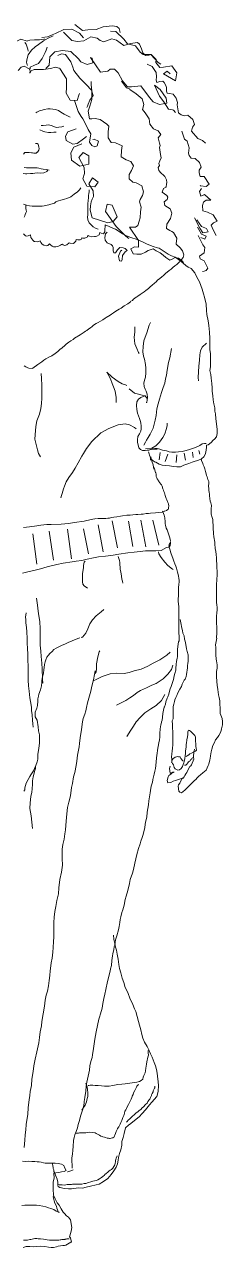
# Model space of a CAD drawing. Header units: centimetres. Extents: x 77721 to 213373, y -51694 to -17847.
# Drawn here: x 114836.6 to 114864.9, y -18648.9 to -18473.8 of the extents above; entities that cross this region are included whole.
import ezdxf

# ---------------------------------------------------------------- set-up
doc = ezdxf.new("R2010")
doc.units = ezdxf.units.CM
doc.header["$LTSCALE"] = 5
doc.header["$MEASUREMENT"] = 0
doc.layers.add('A-FURN', color=25, linetype='Continuous', lineweight=15, true_color=0xa46651)

# ---------------------------------------------------------------- blocks, each defined once
blk = doc.blocks.new('PEOPLE11')
at = {"linetype": 'Continuous'}
for points in [[(-0.03568, 1.00015), (-0.04184, 0.99535), (-0.04612, 0.99587), (-0.05301, 0.99608), (-0.05865, 0.99817), (-0.06617, 0.99901), (-0.06983, 0.99838), (-0.07171, 0.99692), (-0.07275, 0.99357)], [(-0.02638, 0.99378), (-0.03327, 0.98699), (-0.03787, 0.98616), (-0.04299, 0.98678), (-0.04863, 0.99002), (-0.05375, 0.98908), (-0.05625, 0.98699), (-0.05928, 0.98605), (-0.06576, 0.98856), (-0.06973, 0.98731), (-0.07558, 0.98292), (-0.08111, 0.9847), (-0.08675, 0.98553), (-0.08832, 0.98396), (-0.08999, 0.98031), (-0.09103, 0.97686), (-0.09323, 0.97488), (-0.09615, 0.97509), (-0.09782, 0.9755), (-0.1019, 0.97143), (-0.10169, 0.96903), (-0.10503, 0.96506), (-0.10806, 0.96537), (-0.11495, 0.96631), (-0.11903, 0.96057), (-0.11788, 0.9542), (-0.10806, 0.95994), (-0.11088, 0.96213), (-0.11359, 0.95994)], [(-0.06461, 0.99472), (-0.0692, 0.99441), (-0.07558, 0.98804), (-0.07871, 0.98438), (-0.08508, 0.98271), (-0.08884, 0.97749), (-0.09145, 0.97561), (-0.09772, 0.97561), (-0.10367, 0.96913), (-0.10576, 0.96767)], [(-0.00873, 0.9896), (-0.01332, 0.99002), (-0.01708, 0.99159), (-0.0198, 0.99284), (-0.02648, 0.99618), (-0.03306, 0.99629), (-0.03933, 0.99295), (-0.04267, 0.98929)], [(0.00308, 0.96663), (0.00339, 0.96725), (0.00391, 0.96945), (0.00339, 0.97227), (0.00255, 0.9754), (-0.00016, 0.97916), (-0.00319, 0.98188), (-0.00601, 0.98386), (-0.00998, 0.98678), (-0.01374, 0.98887), (-0.01781, 0.99086)], [(0.00099, 0.9636), (0.00078, 0.96537), (-0.00267, 0.96683), (-0.00591, 0.96819), (-0.00904, 0.97237), (-0.01144, 0.97728), (-0.01228, 0.97916), (-0.01311, 0.98156)], [(0.00308, 0.98689), (0.0013, 0.98731), (-0.00277, 0.98772), (-0.00685, 0.98752), (-0.01061, 0.98804), (-0.01092, 0.98846)], [(0.00527, 0.98543), (0.00422, 0.98417), (0.00287, 0.97989), (0.00266, 0.97843)], [(0.00328, 0.98647), (0.00851, 0.98814), (0.01227, 0.98637), (0.01624, 0.98052), (0.01749, 0.9801), (0.01822, 0.97644), (0.01958, 0.97456), (0.02303, 0.97174), (0.02773, 0.9707), (0.03305, 0.97122), (0.03671, 0.97185)], [(-0.01197, 0.96412), (-0.01468, 0.96683), (-0.0151, 0.97362), (-0.01917, 0.97791), (-0.02544, 0.97885), (-0.03244, 0.97801), (-0.0385, 0.97216), (-0.04058, 0.96955), (-0.0456, 0.96757), (-0.0504, 0.96882), (-0.04988, 0.97268), (-0.04852, 0.9731), (-0.05667, 0.9613), (-0.06252, 0.96193), (-0.0644, 0.9637), (-0.06795, 0.9636), (-0.07098, 0.96057), (-0.07463, 0.95409), (-0.0785, 0.94929), (-0.08184, 0.94918), (-0.08947, 0.94991), (-0.09646, 0.94041), (-0.09949, 0.93686), (-0.10482, 0.93466), (-0.11067, 0.93581), (-0.11015, 0.93989), (-0.10524, 0.94709), (-0.10075, 0.95044), (-0.10482, 0.94156), (-0.10837, 0.93696), (-0.11203, 0.9309), (-0.11547, 0.93049), (-0.11621, 0.93007), (-0.11777, 0.92829)], [(-0.02178, 0.97488), (-0.02481, 0.97624), (-0.02795, 0.9755), (-0.03223, 0.96965), (-0.0339, 0.96516), (-0.03484, 0.96245), (-0.03975, 0.95629), (-0.04497, 0.95117), (-0.04925, 0.94657), (-0.05061, 0.94218), (-0.04779, 0.93832), (-0.04654, 0.93508), (-0.04581, 0.93341), (-0.04539, 0.93237)], [(-0.09479, 0.96777), (-0.09887, 0.96589), (-0.10211, 0.96099), (-0.10221, 0.95743), (-0.1019, 0.95461), (-0.10263, 0.95273), (-0.10493, 0.95357), (-0.10743, 0.95378), (-0.10869, 0.95273), (-0.11025, 0.9497), (-0.11046, 0.94824), (-0.11046, 0.94574), (-0.11109, 0.94396), (-0.11286, 0.94365), (-0.116, 0.94333), (-0.11829, 0.93999), (-0.11934, 0.93634), (-0.11923, 0.93446), (-0.12028, 0.92788), (-0.12237, 0.92631), (-0.12498, 0.92558), (-0.12801, 0.9261), (-0.13187, 0.92255), (-0.13334, 0.91837), (-0.13177, 0.91618), (-0.13093, 0.91294), (-0.13605, 0.90709), (-0.13992, 0.90542), (-0.14242, 0.90322)], [(0.00621, 0.8533), (0.00391, 0.85257), (0.00151, 0.85204), (-0.00068, 0.85173), (-0.00361, 0.85163), (-0.00622, 0.85173), (-0.00789, 0.85173), (-0.00894, 0.85173), (-0.0105, 0.85184), (-0.01426, 0.85288), (-0.01593, 0.8533), (-0.01886, 0.85424), (-0.02011, 0.85518), (-0.0222, 0.85591), (-0.02419, 0.85643), (-0.02711, 0.85727), (-0.02909, 0.858), (-0.03233, 0.85936), (-0.03505, 0.86134), (-0.03766, 0.86343), (-0.03944, 0.865), (-0.04058, 0.86656)], [(-0.02335, 0.96422), (-0.02878, 0.95576), (-0.02889, 0.95221), (-0.02878, 0.94876), (-0.02847, 0.94406), (-0.03181, 0.93842), (-0.03756, 0.9379), (-0.03881, 0.9425), (-0.03933, 0.94365)], [(0.0107, 0.96255), (0.00819, 0.96527), (0.00579, 0.966), (0.00161, 0.96381), (0.00078, 0.96234), (0.00109, 0.96036), (0.0012, 0.96025), (0.00015, 0.96234), (-0.00246, 0.96349), (-0.00559, 0.96349), (-0.00998, 0.96349), (-0.01583, 0.96422), (-0.01969, 0.96527), (-0.02262, 0.96433), (-0.02314, 0.96433)], [(-0.12237, 0.80807), (-0.12268, 0.80797), (-0.12404, 0.80964), (-0.12467, 0.81183), (-0.12341, 0.81517), (-0.12164, 0.81768), (-0.11829, 0.8205), (-0.11829, 0.82081), (-0.11903, 0.82551), (-0.11621, 0.83011), (-0.11485, 0.83105), (-0.11318, 0.83168), (-0.11057, 0.83345), (-0.11067, 0.8369), (-0.1137, 0.8416), (-0.11495, 0.84588), (-0.11339, 0.84943), (-0.109, 0.85215), (-0.10869, 0.85528), (-0.11109, 0.85716), (-0.11161, 0.85894), (-0.11077, 0.8604), (-0.10701, 0.86301), (-0.10806, 0.86604), (-0.10983, 0.86719), (-0.11015, 0.8675), (-0.11046, 0.86959), (-0.11067, 0.87095), (-0.11046, 0.87314), (-0.109, 0.87586), (-0.10827, 0.87669), (-0.10587, 0.87878), (-0.10419, 0.88087), (-0.10378, 0.88338), (-0.10472, 0.88495), (-0.10419, 0.88651), (-0.10503, 0.88871), (-0.10607, 0.89111), (-0.10545, 0.89382), (-0.10472, 0.89957), (-0.10524, 0.90124), (-0.10461, 0.90302), (-0.10378, 0.9074), (-0.10587, 0.91012), (-0.10378, 0.91336), (-0.09991, 0.91492), (-0.09678, 0.91879), (-0.09626, 0.92317), (-0.09291, 0.92788), (-0.09082, 0.9308), (-0.09208, 0.93466), (-0.09062, 0.93947), (-0.0856, 0.94354), (-0.08059, 0.94699), (-0.08017, 0.94762), (-0.07787, 0.94835), (-0.07359, 0.95378)], [(-0.12456, 0.80452), (-0.12373, 0.8063), (-0.12038, 0.80912), (-0.11746, 0.80964), (-0.11516, 0.80828), (-0.11307, 0.80755), (-0.11004, 0.80974), (-0.10785, 0.81173), (-0.10524, 0.81361), (-0.1019, 0.81517), (-0.0997, 0.81674), (-0.09542, 0.81549), (-0.09333, 0.81402), (-0.08988, 0.81246), (-0.08623, 0.81235), (-0.0832, 0.81256), (-0.08132, 0.81674), (-0.08424, 0.81831), (-0.08759, 0.8182), (-0.08748, 0.82363), (-0.08017, 0.8346), (-0.08518, 0.8346), (-0.08717, 0.83575), (-0.08811, 0.83951), (-0.08894, 0.84202), (-0.08926, 0.84703), (-0.08968, 0.8509), (-0.08842, 0.85518), (-0.08884, 0.85716), (-0.09082, 0.8603), (-0.09156, 0.86343), (-0.09041, 0.86823), (-0.0856, 0.87064), (-0.08289, 0.87126), (-0.08007, 0.87408), (-0.08007, 0.87753), (-0.08174, 0.88077), (-0.08341, 0.88463), (-0.08122, 0.88808), (-0.07756, 0.88965), (-0.07349, 0.89205), (-0.0738, 0.89706), (-0.07432, 0.90093), (-0.06868, 0.90343), (-0.06523, 0.90375), (-0.06273, 0.90761), (-0.06273, 0.91242), (-0.06346, 0.91712), (-0.06168, 0.91879), (-0.05625, 0.92244), (-0.05218, 0.92328), (-0.04946, 0.92307), (-0.04758, 0.92317), (-0.04643, 0.92934), (-0.04779, 0.93341), (-0.04946, 0.93874), (-0.04957, 0.94229), (-0.04936, 0.94605), (-0.04884, 0.95075), (-0.04894, 0.95367)], [(-0.03536, 0.9379), (-0.03818, 0.92913), (-0.04079, 0.92505), (-0.04215, 0.92297), (-0.04414, 0.91952), (-0.04643, 0.9143), (-0.04863, 0.91075), (-0.04748, 0.90406), (-0.04946, 0.90114), (-0.05186, 0.90009), (-0.05395, 0.90103), (-0.05479, 0.90469), (-0.05134, 0.90636), (-0.0503, 0.90604)], [(-0.00371, 0.92788), (-0.00455, 0.92861), (-0.00664, 0.92944), (-0.00883, 0.93017), (-0.01061, 0.9308), (-0.01343, 0.93111), (-0.01531, 0.93111), (-0.01771, 0.93101), (-0.0199, 0.9308), (-0.02231, 0.92996), (-0.02419, 0.92861), (-0.02701, 0.92694), (-0.02909, 0.92579), (-0.03171, 0.92443)], [(-0.12289, 0.91304), (-0.12529, 0.90636), (-0.12738, 0.90479), (-0.12884, 0.89936), (-0.12832, 0.89508), (-0.12905, 0.89309), (-0.13062, 0.891), (-0.13386, 0.89069), (-0.13751, 0.88745), (-0.13877, 0.88359), (-0.1372, 0.88098), (-0.1371, 0.87889), (-0.13793, 0.87586), (-0.14117, 0.87586), (-0.14524, 0.86959), (-0.14284, 0.86761), (-0.13814, 0.86834), (-0.13793, 0.86855)], [(-0.03662, 0.91482), (-0.02983, 0.91252), (-0.02795, 0.90887), (-0.02847, 0.90531), (-0.034, 0.90228), (-0.03756, 0.90281), (-0.04257, 0.90657), (-0.04518, 0.90855)], [(-0.00821, 0.91753), (-0.00967, 0.91753), (-0.01217, 0.91785), (-0.01437, 0.91806), (-0.01719, 0.91733), (-0.02022, 0.91607), (-0.02251, 0.91618), (-0.02492, 0.91649), (-0.02648, 0.91701)], [(-0.00695, 0.91409), (-0.00935, 0.91283), (-0.01113, 0.91231), (-0.01395, 0.912), (-0.01593, 0.91189), (-0.01844, 0.9121), (-0.02043, 0.9121)], [(0.00631, 0.89424), (0.00537, 0.8955), (0.00412, 0.8956), (0.00297, 0.8956), (0.00182, 0.89539), (-0.00006, 0.89529), (-0.001, 0.89518), (-0.00204, 0.89508), (-0.00413, 0.89497), (-0.00486, 0.8957), (-0.00518, 0.89581), (-0.00612, 0.89738), (-0.00643, 0.89884), (-0.00632, 0.89999), (-0.0057, 0.90239), (-0.00486, 0.90291), (-0.00424, 0.90291), (-0.0034, 0.90281)], [(-0.04132, 0.90249), (-0.03484, 0.89988), (-0.03223, 0.89529), (-0.03286, 0.88923), (-0.03975, 0.88442), (-0.04706, 0.88599), (-0.04706, 0.89278), (-0.04236, 0.89539), (-0.03891, 0.89153), (-0.0432, 0.88317), (-0.0434, 0.87847), (-0.04205, 0.87408), (-0.04539, 0.86792), (-0.05186, 0.8675), (-0.05458, 0.87116), (-0.05009, 0.87481), (-0.04696, 0.87001), (-0.05051, 0.86427), (-0.05082, 0.85967), (-0.04978, 0.85737), (-0.04894, 0.85528), (-0.04831, 0.85204), (-0.04821, 0.84849), (-0.04988, 0.84202), (-0.06252, 0.83794), (-0.06701, 0.8392), (-0.07025, 0.84285), (-0.06617, 0.85257), (-0.0621, 0.8534), (-0.06064, 0.84724), (-0.06931, 0.83502), (-0.07735, 0.82719), (-0.07975, 0.8252)], [(-0.01458, 0.88098), (-0.01353, 0.88139), (-0.01238, 0.8816), (-0.00967, 0.88192), (-0.00821, 0.88213), (-0.00612, 0.88265), (-0.00476, 0.88286), (-0.00361, 0.88296), (-0.00173, 0.88307), (-0.00079, 0.88296), (0.00015, 0.88286), (0.0014, 0.88286), (0.00308, 0.88286), (0.00391, 0.88296), (0.00569, 0.88338)], [(0.00673, 0.87826), (0.00475, 0.87816), (0.00349, 0.87816), (0.00067, 0.87826), (-0.00131, 0.87847), (-0.00298, 0.87868), (-0.00538, 0.87878), (-0.00726, 0.87868), (-0.01029, 0.87899), (-0.0127, 0.87993), (-0.01353, 0.88139)], [(-0.13918, 0.86615), (-0.13741, 0.86353), (-0.13845, 0.85988), (-0.14138, 0.86113), (-0.1466, 0.85664), (-0.14284, 0.85654), (-0.14065, 0.85486), (-0.13992, 0.85215), (-0.14023, 0.84797), (-0.14389, 0.84672), (-0.14869, 0.84463), (-0.15182, 0.8393), (-0.1489, 0.83815), (-0.14702, 0.83606), (-0.14848, 0.83241), (-0.15109, 0.82781)], [(-0.04727, 0.86489), (-0.04727, 0.86353), (-0.04706, 0.86165), (-0.04685, 0.86061), (-0.04664, 0.85862), (-0.04643, 0.85601), (-0.04633, 0.85372), (-0.04612, 0.84943), (-0.04612, 0.84797), (-0.04612, 0.84442), (-0.04602, 0.84285), (-0.04622, 0.84045), (-0.04737, 0.83805), (-0.04863, 0.83669), (-0.05051, 0.83481), (-0.05239, 0.83356), (-0.05469, 0.83272)], [(0.00454, 0.85236), (0.00454, 0.85204), (0.00443, 0.85079), (0.00433, 0.84985), (0.00412, 0.84849), (0.00402, 0.84734), (0.00433, 0.8463), (0.00485, 0.84484), (0.00527, 0.84379), (0.0059, 0.84254)], [(-0.13532, 0.84056), (-0.13898, 0.83512), (-0.14315, 0.83345), (-0.14462, 0.83074), (-0.14002, 0.8298), (-0.13762, 0.83356), (-0.13334, 0.84212)], [(-0.10023, 0.63667), (-0.09949, 0.64022), (-0.09835, 0.64335), (-0.09761, 0.6467), (-0.09803, 0.64482), (-0.10064, 0.64262), (-0.10179, 0.64231), (-0.10451, 0.64085), (-0.10691, 0.63991), (-0.10973, 0.63959), (-0.11297, 0.63939), (-0.11631, 0.63897), (-0.11882, 0.63865), (-0.12185, 0.63865), (-0.12467, 0.63991), (-0.12874, 0.64137), (-0.13135, 0.64241), (-0.13386, 0.64325), (-0.13616, 0.64388), (-0.13898, 0.64523), (-0.14106, 0.6467), (-0.142, 0.64858), (-0.14253, 0.65067), (-0.14305, 0.65432), (-0.14305, 0.6562), (-0.14462, 0.65662), (-0.14681, 0.6586), (-0.14859, 0.66048), (-0.14973, 0.66111), (-0.15141, 0.6631), (-0.15193, 0.66592), (-0.15193, 0.66905), (-0.15141, 0.67375), (-0.15088, 0.67793), (-0.15036, 0.682), (-0.15005, 0.68419), (-0.14984, 0.6867), (-0.14921, 0.69015), (-0.14859, 0.69339), (-0.14817, 0.69673), (-0.14775, 0.70038), (-0.14775, 0.7032), (-0.14744, 0.70665), (-0.14691, 0.71114), (-0.1466, 0.71396), (-0.14597, 0.71741), (-0.14629, 0.72033), (-0.14639, 0.72326), (-0.1465, 0.72671), (-0.14639, 0.73088), (-0.14597, 0.73443), (-0.14577, 0.736), (-0.14587, 0.73966), (-0.14587, 0.74352), (-0.14556, 0.74854), (-0.14493, 0.75418), (-0.14441, 0.75804), (-0.14336, 0.76305), (-0.14315, 0.7664), (-0.14294, 0.77162), (-0.14138, 0.77736), (-0.14075, 0.77987), (-0.1395, 0.78373), (-0.13741, 0.78979), (-0.13532, 0.79355), (-0.13354, 0.79721), (-0.13072, 0.80066), (-0.12822, 0.80191), (-0.12613, 0.80306), (-0.12206, 0.80682), (-0.11756, 0.81006), (-0.11453, 0.8111), (-0.11182, 0.81246), (-0.10451, 0.81737), (-0.10305, 0.81747), (-0.0997, 0.81873), (-0.09479, 0.82061), (-0.09093, 0.82249), (-0.08644, 0.82447), (-0.08142, 0.82614), (-0.07787, 0.8275), (-0.07453, 0.82907), (-0.07296, 0.83021), (-0.07087, 0.83157), (-0.06889, 0.83272), (-0.06659, 0.83366), (-0.06356, 0.83512), (-0.06033, 0.83627), (-0.06033, 0.83471), (-0.06022, 0.83303), (-0.06012, 0.83063), (-0.05897, 0.82917), (-0.05698, 0.82959), (-0.05594, 0.83011), (-0.05583, 0.82896), (-0.05552, 0.82823), (-0.05343, 0.82719), (-0.0526, 0.82677), (-0.05155, 0.82677), (-0.04936, 0.82666), (-0.04748, 0.82719), (-0.04643, 0.82781), (-0.04602, 0.82677), (-0.0456, 0.82645), (-0.04372, 0.82562), (-0.04194, 0.82551), (-0.04142, 0.82572), (-0.041, 0.82468), (-0.04006, 0.82426), (-0.03797, 0.82426), (-0.03662, 0.82447), (-0.0363, 0.82311), (-0.03442, 0.82123), (-0.03171, 0.82144), (-0.03098, 0.82175), (-0.03087, 0.82155), (-0.02909, 0.82008), (-0.02826, 0.81987), (-0.02721, 0.81946), (-0.02596, 0.81998), (-0.02523, 0.8205), (-0.0246, 0.82019), (-0.02398, 0.81977), (-0.0222, 0.81893), (-0.02011, 0.81852), (-0.01928, 0.81841), (-0.01813, 0.81831), (-0.01719, 0.81893), (-0.01573, 0.81998), (-0.01489, 0.82092), (-0.01416, 0.82008), (-0.01343, 0.81956), (-0.01228, 0.81935), (-0.01019, 0.81967), (-0.00904, 0.82061), (-0.00779, 0.82186), (-0.00716, 0.82343), (-0.00622, 0.8228), (-0.00486, 0.82238), (-0.00288, 0.82269), (-0.00225, 0.82269), (-0.00131, 0.82395), (0.00026, 0.82593), (0.00067, 0.82813), (0.00266, 0.8275), (0.00422, 0.82719), (0.00475, 0.8275), (0.00621, 0.82896)], [(-0.13574, 0.83439), (-0.13918, 0.82875), (-0.14274, 0.82719), (-0.14169, 0.82468), (-0.13856, 0.82614)], [(-0.062, 0.83042), (-0.06064, 0.82896), (-0.06001, 0.82604), (-0.06033, 0.82374), (-0.06189, 0.82175), (-0.06523, 0.82019), (-0.06649, 0.81935), (-0.06691, 0.81779), (-0.06691, 0.81528), (-0.06743, 0.8134), (-0.06889, 0.81361), (-0.07035, 0.81591), (-0.07234, 0.81799), (-0.07495, 0.81758), (-0.07672, 0.81716), (-0.0784, 0.81538), (-0.07683, 0.81434), (-0.07443, 0.81141), (-0.07422, 0.80797), (-0.07359, 0.80682), (-0.07202, 0.80692), (-0.07129, 0.81068), (-0.07296, 0.81497), (-0.07411, 0.8158)], [(-0.13636, 0.82771), (-0.14012, 0.81998), (-0.1419, 0.81799), (-0.14117, 0.81361), (-0.13741, 0.81068), (-0.13804, 0.80859), (-0.14127, 0.80703), (-0.1442, 0.80107), (-0.14274, 0.79919), (-0.14127, 0.79857), (-0.13992, 0.79836)], [(-0.12122, 0.8063), (-0.11882, 0.8041), (-0.11735, 0.80285), (-0.11558, 0.80139), (-0.11433, 0.80024), (-0.11276, 0.79909), (-0.10963, 0.79658), (-0.10931, 0.79648), (-0.10806, 0.79512), (-0.1067, 0.79397), (-0.10493, 0.7924), (-0.10305, 0.79115), (-0.1019, 0.7899), (-0.10054, 0.78864), (-0.09866, 0.78697), (-0.0972, 0.78561), (-0.09573, 0.78426), (-0.09354, 0.78269), (-0.09218, 0.78175), (-0.08905, 0.77945), (-0.08696, 0.77809), (-0.08612, 0.77768), (-0.08477, 0.77674), (-0.0833, 0.77527), (-0.08268, 0.77465), (-0.08142, 0.77392), (-0.08101, 0.7735), (-0.07881, 0.77193), (-0.07578, 0.77016), (-0.07338, 0.76828), (-0.07171, 0.76744), (-0.0691, 0.76577), (-0.06711, 0.76452), (-0.06555, 0.76337), (-0.0644, 0.76264), (-0.06116, 0.76065), (-0.06033, 0.76013), (-0.05834, 0.75888), (-0.05458, 0.75647), (-0.05301, 0.75564), (-0.05092, 0.75428), (-0.04967, 0.75324), (-0.04852, 0.7523), (-0.04716, 0.75146), (-0.04549, 0.7501), (-0.04434, 0.74937), (-0.0432, 0.74854), (-0.04163, 0.7476), (-0.03985, 0.74655), (-0.03536, 0.74363), (-0.03421, 0.74279), (-0.03233, 0.74154), (-0.03077, 0.74039), (-0.02847, 0.73882), (-0.02732, 0.73778), (-0.02513, 0.7359), (-0.02345, 0.73443), (-0.02168, 0.73287), (-0.01959, 0.7313), (-0.01667, 0.72942), (-0.01489, 0.72838), (-0.01197, 0.72691), (-0.01029, 0.72587), (-0.00852, 0.72451), (-0.00549, 0.72221), (-0.00131, 0.71929), (-0.00079, 0.71898), (0.00203, 0.71918), (0.00276, 0.7196), (0.00433, 0.72033), (0.00569, 0.72127)], [(-0.09396, 0.69119), (-0.09427, 0.6913), (-0.09479, 0.69349), (-0.095, 0.69516), (-0.09469, 0.69798), (-0.09385, 0.70049), (-0.09312, 0.70195), (-0.09218, 0.70414), (-0.09208, 0.70696), (-0.0925, 0.70937), (-0.09323, 0.71198), (-0.09364, 0.71553), (-0.09364, 0.71929), (-0.09333, 0.72221), (-0.09239, 0.72671), (-0.09176, 0.72911), (-0.09124, 0.73266), (-0.09145, 0.73705), (-0.09208, 0.74154), (-0.09312, 0.74446), (-0.09448, 0.74801), (-0.09626, 0.75438), (-0.0973, 0.75658)], [(-0.088, 0.7312), (-0.08769, 0.73203), (-0.08633, 0.73527), (-0.08456, 0.73913), (-0.08404, 0.74446), (-0.08456, 0.74874), (-0.08466, 0.75292)], [(-0.14305, 0.73966), (-0.13971, 0.73631), (-0.13824, 0.73349), (-0.13762, 0.73026), (-0.1373, 0.72587), (-0.13699, 0.72096), (-0.13636, 0.71166), (-0.13668, 0.70884)], [(-0.09197, 0.65641), (-0.09323, 0.65881), (-0.09406, 0.66048), (-0.09552, 0.66257), (-0.09709, 0.66518), (-0.09803, 0.66686), (-0.09949, 0.6702), (-0.10043, 0.67344), (-0.10127, 0.67678), (-0.1019, 0.68054), (-0.10263, 0.68587), (-0.10378, 0.69004), (-0.10472, 0.69391), (-0.10639, 0.69944), (-0.10785, 0.70341), (-0.109, 0.70707), (-0.10973, 0.71052), (-0.11036, 0.71344), (-0.11098, 0.71751), (-0.11213, 0.72378), (-0.11307, 0.72765), (-0.11443, 0.73537)], [(-0.07819, 0.70508), (-0.07798, 0.70508), (-0.07693, 0.7055), (-0.07422, 0.70634), (-0.07087, 0.70832), (-0.06607, 0.71187), (-0.06168, 0.71595), (-0.06273, 0.71417), (-0.06471, 0.71052), (-0.06617, 0.70665), (-0.06711, 0.70404), (-0.06858, 0.70049), (-0.06931, 0.69537), (-0.06941, 0.69224), (-0.06941, 0.6913)], [(-0.008, 0.7149), (-0.00841, 0.71083), (-0.00862, 0.70529), (-0.00862, 0.70101), (-0.00852, 0.69474), (-0.00841, 0.69036), (-0.00789, 0.68628), (-0.00664, 0.68158), (-0.00465, 0.67615), (-0.00382, 0.67145), (-0.00309, 0.66477), (-0.00288, 0.66122), (-0.00497, 0.65255), (-0.00601, 0.64962), (-0.00758, 0.6467)], [(-0.09448, 0.69464), (-0.09291, 0.69652), (-0.09062, 0.69725), (-0.08759, 0.69788), (-0.08445, 0.69882), (-0.08007, 0.70226)], [(-0.10294, 0.65265), (-0.102, 0.65296), (-0.09949, 0.65296), (-0.09803, 0.65265), (-0.09615, 0.65234), (-0.09458, 0.65213), (-0.09312, 0.65202), (-0.09166, 0.65202), (-0.09082, 0.65202), (-0.08926, 0.65265), (-0.0878, 0.65422), (-0.08759, 0.65537), (-0.08686, 0.6584), (-0.08686, 0.6608), (-0.08717, 0.6633), (-0.08832, 0.6655), (-0.08936, 0.6678), (-0.08968, 0.66968), (-0.08978, 0.67176), (-0.08936, 0.67469), (-0.08884, 0.67646), (-0.08842, 0.67814), (-0.08759, 0.68033), (-0.08686, 0.68242), (-0.08633, 0.68555), (-0.08602, 0.68879), (-0.08623, 0.69182), (-0.08748, 0.69391), (-0.08947, 0.69516), (-0.09145, 0.6961), (-0.09302, 0.69673)], [(-0.09333, 0.65338), (-0.09845, 0.6538), (-0.10169, 0.65589), (-0.10482, 0.65871), (-0.10754, 0.66257), (-0.10921, 0.6656), (-0.11057, 0.66999), (-0.11088, 0.6725), (-0.11088, 0.67417)], [(-0.02419, 0.61317), (-0.02471, 0.61515), (-0.02523, 0.61672), (-0.02575, 0.6186), (-0.02638, 0.62048), (-0.02721, 0.62267), (-0.02857, 0.62622), (-0.03066, 0.62978), (-0.03369, 0.63406), (-0.03588, 0.6374), (-0.03839, 0.64189), (-0.04142, 0.64722), (-0.04257, 0.64952), (-0.04508, 0.65369), (-0.04946, 0.65934), (-0.05677, 0.66644), (-0.06325, 0.66999), (-0.07108, 0.67291), (-0.07672, 0.67364), (-0.08017, 0.67281), (-0.08424, 0.67072), (-0.08581, 0.66957)], [(-0.09646, 0.65244), (-0.09939, 0.65328), (-0.10106, 0.65359), (-0.10284, 0.65359), (-0.10503, 0.65307), (-0.10712, 0.65234), (-0.11057, 0.65161), (-0.11255, 0.65098), (-0.11474, 0.65067), (-0.11777, 0.65067), (-0.12028, 0.65077), (-0.1232, 0.65108), (-0.12644, 0.65192), (-0.12937, 0.65265), (-0.1324, 0.6538), (-0.13459, 0.65463), (-0.13762, 0.65599), (-0.13971, 0.65746), (-0.14148, 0.65766), (-0.14274, 0.65777)], [(-0.13692, 0.65196), (-0.13772, 0.64901)], [(-0.13161, 0.65063), (-0.13227, 0.64612)], [(-0.10522, 0.65025), (-0.10437, 0.64432)], [(-0.09584, 0.65077), (-0.09615, 0.65004), (-0.09636, 0.6492), (-0.09667, 0.64816), (-0.09699, 0.6467), (-0.0973, 0.64576), (-0.0973, 0.64409)], [(-0.13877, 0.64503), (-0.13918, 0.64388), (-0.14002, 0.64137), (-0.14054, 0.64022), (-0.14117, 0.63865), (-0.1418, 0.63698), (-0.14242, 0.63469), (-0.14284, 0.63291), (-0.14326, 0.63155), (-0.14357, 0.63051), (-0.1443, 0.62821), (-0.14493, 0.62664), (-0.14503, 0.6257), (-0.14483, 0.62215), (-0.14503, 0.62152), (-0.14514, 0.61933), (-0.14524, 0.61776), (-0.14545, 0.6163), (-0.14556, 0.61484), (-0.14618, 0.61056), (-0.14671, 0.60909), (-0.14712, 0.6069), (-0.14691, 0.60439), (-0.14681, 0.60345), (-0.14681, 0.60178), (-0.14702, 0.5999), (-0.14785, 0.59729), (-0.14817, 0.59552), (-0.14838, 0.59291), (-0.14848, 0.59134), (-0.14869, 0.588), (-0.14869, 0.58727), (-0.14879, 0.58549), (-0.1489, 0.58413), (-0.14911, 0.58131), (-0.14984, 0.57703), (-0.14984, 0.57578), (-0.15026, 0.57191), (-0.15067, 0.56951), (-0.15109, 0.5669), (-0.15109, 0.56679), (-0.1513, 0.56439), (-0.15141, 0.56188), (-0.15151, 0.55927), (-0.15151, 0.55812), (-0.15151, 0.55603), (-0.15182, 0.55332), (-0.15182, 0.55008), (-0.15161, 0.54684), (-0.15161, 0.5458), (-0.15141, 0.54308), (-0.1513, 0.54058), (-0.15141, 0.53911), (-0.1513, 0.53535), (-0.1512, 0.5342), (-0.1512, 0.53055), (-0.15141, 0.52731), (-0.15161, 0.52606), (-0.15182, 0.52324), (-0.15182, 0.52136), (-0.15182, 0.52136), (-0.15161, 0.51948), (-0.15141, 0.51634), (-0.15141, 0.51394), (-0.1513, 0.51217), (-0.15141, 0.51029), (-0.15161, 0.5082), (-0.15161, 0.50757), (-0.15151, 0.50527), (-0.15151, 0.50308), (-0.15151, 0.50183), (-0.15141, 0.49984), (-0.1513, 0.49859), (-0.15151, 0.49848), (-0.15047, 0.49305), (-0.15067, 0.49096), (-0.15078, 0.48814), (-0.15078, 0.4871), (-0.15078, 0.48501), (-0.15099, 0.48146), (-0.1513, 0.48), (-0.15182, 0.47676), (-0.15172, 0.47415), (-0.15141, 0.47122), (-0.1513, 0.46725), (-0.15151, 0.46318), (-0.15193, 0.46025), (-0.15235, 0.4567), (-0.15297, 0.45211), (-0.15339, 0.45002), (-0.15402, 0.4473), (-0.15402, 0.44448), (-0.15423, 0.44135), (-0.15423, 0.43842), (-0.15433, 0.43707), (-0.1559, 0.43299), (-0.15621, 0.43049), (-0.15621, 0.42777), (-0.15527, 0.42432), (-0.15496, 0.42192), (-0.15329, 0.41889), (-0.15203, 0.41743), (-0.15057, 0.41545), (-0.14953, 0.41325), (-0.14827, 0.41075), (-0.14744, 0.40782), (-0.14702, 0.40552), (-0.14639, 0.40239), (-0.14608, 0.4002), (-0.14577, 0.39905), (-0.14493, 0.3957), (-0.14462, 0.39435), (-0.14378, 0.39268), (-0.14294, 0.3908), (-0.14159, 0.38954), (-0.14023, 0.3885), (-0.13814, 0.38683), (-0.13678, 0.38568), (-0.13542, 0.38432), (-0.13448, 0.38307), (-0.13344, 0.38223), (-0.13229, 0.38119), (-0.13093, 0.37983), (-0.12916, 0.37816), (-0.1279, 0.3768), (-0.12686, 0.37565), (-0.1255, 0.37419), (-0.12414, 0.37314), (-0.12279, 0.3722), (-0.12122, 0.37273), (-0.12049, 0.37346), (-0.11986, 0.37763), (-0.12038, 0.37878), (-0.12122, 0.38014), (-0.12206, 0.38202), (-0.1232, 0.3838), (-0.12404, 0.38432), (-0.12112, 0.38338), (-0.11944, 0.38275), (-0.11788, 0.38223), (-0.116, 0.3816), (-0.11401, 0.38056), (-0.11161, 0.38035), (-0.11109, 0.38233), (-0.11171, 0.38516), (-0.11234, 0.3862), (-0.11391, 0.38735), (-0.11495, 0.38829), (-0.11662, 0.38892), (-0.11558, 0.38892), (-0.11433, 0.38818), (-0.11349, 0.38808), (-0.11297, 0.39194), (-0.11359, 0.39393)], [(-0.12493, 0.64966), (-0.12596, 0.64407)], [(-0.11895, 0.64845), (-0.11825, 0.64227)], [(-0.11162, 0.64892), (-0.1095, 0.64283)], [(-0.10075, 0.63709), (-0.10152, 0.63394), (-0.10177, 0.63361), (-0.10199, 0.63263), (-0.10196, 0.63205), (-0.10196, 0.63143), (-0.10212, 0.63079), (-0.1024, 0.6301), (-0.10253, 0.62967), (-0.1029, 0.62877), (-0.10356, 0.6278), (-0.10397, 0.62709), (-0.10438, 0.62636), (-0.10485, 0.6258), (-0.10529, 0.62514), (-0.10564, 0.62466), (-0.10589, 0.62435), (-0.10627, 0.62389), (-0.10667, 0.62338), (-0.10686, 0.62284), (-0.10721, 0.62209), (-0.10727, 0.62134), (-0.10746, 0.62055), (-0.10802, 0.61947), (-0.1084, 0.61839), (-0.10875, 0.61729), (-0.10909, 0.61621), (-0.10944, 0.6152), (-0.10988, 0.61356), (-0.11022, 0.61258), (-0.1107, 0.61154), (-0.11167, 0.60957), (-0.11214, 0.60826), (-0.11227, 0.60646), (-0.1122, 0.60532), (-0.11205, 0.60451), (-0.1117, 0.60382), (-0.11151, 0.60366), (-0.11041, 0.60278), (-0.10919, 0.60233), (-0.10868, 0.60231), (-0.10765, 0.60222), (-0.10724, 0.60229), (-0.10765, 0.60127), (-0.10806, 0.60046), (-0.10862, 0.59909), (-0.10887, 0.59791), (-0.109, 0.59695), (-0.10922, 0.59581), (-0.10925, 0.59473), (-0.10931, 0.59324), (-0.10941, 0.5923), (-0.10969, 0.59064), (-0.10985, 0.58987), (-0.11026, 0.58859), (-0.11088, 0.58701), (-0.11161, 0.58539), (-0.11192, 0.58452), (-0.11261, 0.58226), (-0.11289, 0.58143), (-0.11318, 0.58045), (-0.11352, 0.57927), (-0.11377, 0.5781)], [(-0.10002, 0.63834), (-0.10075, 0.63709)], [(-0.05411, 0.59637), (-0.05468, 0.59631), (-0.05543, 0.59635), (-0.0565, 0.59633), (-0.05788, 0.59631), (-0.05936, 0.59631), (-0.06086, 0.59641), (-0.06256, 0.59654), (-0.06379, 0.59672), (-0.06551, 0.5971), (-0.06746, 0.59739), (-0.06991, 0.59782), (-0.07302, 0.59818), (-0.07463, 0.59851), (-0.07808, 0.59905), (-0.07915, 0.59913), (-0.08078, 0.59915), (-0.08305, 0.59934), (-0.0854, 0.59959), (-0.08713, 0.59965), (-0.08986, 0.59982), (-0.09147, 0.6), (-0.09379, 0.60034), (-0.09577, 0.60058), (-0.09741, 0.60075), (-0.10136, 0.6011), (-0.10429, 0.60131), (-0.10702, 0.60168), (-0.10777, 0.60179)], [(-0.09938, 0.59504), (-0.1042, 0.57448)], [(-0.08939, 0.59501), (-0.09366, 0.57321)], [(-0.07943, 0.59421), (-0.08296, 0.57355)], [(-0.06607, 0.59449), (-0.0705, 0.57238)], [(-0.05475, 0.59123), (-0.05878, 0.56902)], [(0.00631, 0.58894), (0.0014, 0.58967), (-0.00455, 0.5905), (-0.00779, 0.59092), (-0.01259, 0.59134), (-0.01614, 0.59144), (-0.02439, 0.59186), (-0.03045, 0.59228), (-0.03536, 0.59311), (-0.0433, 0.59416), (-0.04884, 0.59552), (-0.05333, 0.59635)], [(0.00715, 0.55175), (0.00287, 0.55269), (-0.00309, 0.55405), (-0.00747, 0.5552), (-0.01301, 0.55677), (-0.02084, 0.55885), (-0.02617, 0.55979), (-0.03338, 0.56094), (-0.03672, 0.56157), (-0.04121, 0.56209), (-0.0456, 0.56303), (-0.05072, 0.56429), (-0.05489, 0.56502), (-0.06064, 0.56554), (-0.06701, 0.56648), (-0.07161, 0.56732), (-0.07881, 0.56836), (-0.08393, 0.56878), (-0.08884, 0.5694), (-0.09333, 0.56982), (-0.10169, 0.56993), (-0.10597, 0.57034), (-0.11046, 0.57275), (-0.11265, 0.57285), (-0.11276, 0.57285), (-0.11297, 0.57337), (-0.11359, 0.57431), (-0.1138, 0.57609), (-0.1138, 0.57745)], [(-0.04256, 0.58779), (-0.04679, 0.56741)], [(-0.0297, 0.58776), (-0.03288, 0.56335)], [(-0.01454, 0.58592), (-0.01814, 0.56218)], [(-0.00117, 0.5839), (-0.00451, 0.5591)], [(-0.11307, 0.57651), (-0.11276, 0.57515), (-0.11224, 0.57358), (-0.11255, 0.57285), (-0.11318, 0.57118), (-0.11412, 0.56826), (-0.11506, 0.56544), (-0.11558, 0.56408), (-0.11641, 0.56147), (-0.11715, 0.55927), (-0.11798, 0.5575), (-0.1185, 0.55583), (-0.11944, 0.55248), (-0.12007, 0.55071), (-0.12038, 0.54914), (-0.12059, 0.54747), (-0.1207, 0.54569), (-0.1207, 0.54496), (-0.12059, 0.54225), (-0.12038, 0.54037), (-0.12038, 0.53807), (-0.12028, 0.53661), (-0.12017, 0.53494), (-0.12017, 0.53295), (-0.12007, 0.53086), (-0.12007, 0.52877), (-0.12028, 0.52648), (-0.12059, 0.52439), (-0.12059, 0.52261), (-0.12059, 0.52073), (-0.12059, 0.51948), (-0.12059, 0.51801), (-0.12049, 0.51613), (-0.12049, 0.51352), (-0.12059, 0.51133), (-0.12059, 0.51081), (-0.12049, 0.51029), (-0.12049, 0.50663), (-0.12059, 0.5035), (-0.1208, 0.49932), (-0.1207, 0.4965), (-0.12038, 0.49545), (-0.11965, 0.4918), (-0.11955, 0.48919), (-0.11944, 0.48741), (-0.11955, 0.48543), (-0.11955, 0.48323), (-0.11923, 0.48229), (-0.11871, 0.47937), (-0.1184, 0.47738), (-0.11819, 0.47373), (-0.11798, 0.47237), (-0.11725, 0.46976), (-0.11683, 0.46788), (-0.11631, 0.46475), (-0.11527, 0.46224), (-0.11485, 0.46078), (-0.11422, 0.45911), (-0.11359, 0.45723), (-0.11265, 0.45409), (-0.11224, 0.45273), (-0.11161, 0.45064), (-0.11098, 0.44939), (-0.11004, 0.44647), (-0.10952, 0.44469), (-0.10879, 0.4425), (-0.10869, 0.44218), (-0.10806, 0.43968), (-0.10785, 0.43822), (-0.10743, 0.43707), (-0.10722, 0.43393), (-0.10681, 0.43153), (-0.10649, 0.43007), (-0.10628, 0.42976), (-0.10576, 0.42767), (-0.10524, 0.42453), (-0.10513, 0.42056), (-0.10493, 0.41764), (-0.10461, 0.41545), (-0.10419, 0.41304), (-0.10378, 0.40991), (-0.10315, 0.40699), (-0.10273, 0.40427), (-0.10263, 0.40291), (-0.10231, 0.40061), (-0.1019, 0.39748), (-0.10179, 0.39445), (-0.10137, 0.39194), (-0.10085, 0.38975), (-0.10043, 0.38745), (-0.09991, 0.38526), (-0.09939, 0.38307), (-0.09929, 0.38275), (-0.09897, 0.38087), (-0.09803, 0.37763), (-0.0974, 0.37408), (-0.09699, 0.3722), (-0.09657, 0.36876), (-0.09615, 0.36552), (-0.09573, 0.36228), (-0.09521, 0.35936), (-0.09469, 0.35622), (-0.09427, 0.35236), (-0.09354, 0.34933), (-0.09312, 0.34661), (-0.0927, 0.34358), (-0.09166, 0.33941), (-0.09135, 0.33815), (-0.09062, 0.33565), (-0.08957, 0.33272), (-0.08894, 0.33053), (-0.08769, 0.32656), (-0.08623, 0.32186), (-0.0855, 0.3182), (-0.08456, 0.31455), (-0.08341, 0.30953), (-0.08257, 0.3064), (-0.0809, 0.30118), (-0.08017, 0.29794), (-0.07881, 0.2924), (-0.07746, 0.2877), (-0.07672, 0.28488), (-0.07578, 0.28039), (-0.07484, 0.27642), (-0.07411, 0.27444), (-0.07328, 0.27089), (-0.07265, 0.26848), (-0.07223, 0.26629), (-0.07171, 0.26295), (-0.07119, 0.26013), (-0.06983, 0.25532), (-0.06889, 0.25188), (-0.06816, 0.2477), (-0.06785, 0.24634), (-0.06732, 0.24404), (-0.06659, 0.24049), (-0.06638, 0.23893), (-0.06586, 0.23506), (-0.06555, 0.23088), (-0.06482, 0.22817), (-0.0644, 0.22629), (-0.06367, 0.22326), (-0.06283, 0.21992), (-0.06231, 0.21793), (-0.06095, 0.21135), (-0.06001, 0.20749), (-0.05918, 0.20404), (-0.05845, 0.19997), (-0.05782, 0.1961), (-0.05667, 0.1914), (-0.05563, 0.18869), (-0.05531, 0.18722), (-0.05301, 0.17667), (-0.05197, 0.17082), (-0.05072, 0.1632), (-0.04998, 0.15798), (-0.04967, 0.15568), (-0.04863, 0.15244), (-0.0479, 0.14889), (-0.04748, 0.14555), (-0.04654, 0.14064), (-0.04549, 0.13563), (-0.04497, 0.13228), (-0.04445, 0.12821), (-0.04372, 0.12299), (-0.0433, 0.11975), (-0.04309, 0.1185), (-0.04257, 0.11557), (-0.04173, 0.11275), (-0.041, 0.11024), (-0.04017, 0.10774), (-0.03933, 0.10429), (-0.03839, 0.10095), (-0.03766, 0.09834), (-0.03662, 0.09541), (-0.03568, 0.09249), (-0.03515, 0.09029), (-0.03463, 0.08789), (-0.03421, 0.08309), (-0.0339, 0.08016), (-0.03359, 0.07692), (-0.03327, 0.07369), (-0.03327, 0.07055), (-0.03338, 0.06826), (-0.03338, 0.06544)], [(-0.10388, 0.56909), (-0.10419, 0.56752), (-0.10618, 0.56439), (-0.1091, 0.56073), (-0.11161, 0.55791), (-0.11527, 0.55499), (-0.11589, 0.55468)], [(-0.07087, 0.56533), (-0.07202, 0.56199), (-0.07234, 0.56032), (-0.07275, 0.55468), (-0.07307, 0.5529), (-0.07369, 0.54935), (-0.07411, 0.54674), (-0.07463, 0.54517), (-0.07484, 0.5434)], [(-0.04393, 0.56136), (-0.0432, 0.56063), (-0.04278, 0.55791), (-0.04257, 0.55645), (-0.04226, 0.55447), (-0.04194, 0.55154), (-0.04173, 0.54893), (-0.04173, 0.54643), (-0.04184, 0.54455), (-0.04215, 0.54267), (-0.0433, 0.54141), (-0.04591, 0.53953)], [(-0.00935, 0.46172), (-0.00925, 0.46506), (-0.00925, 0.46809), (-0.00883, 0.47101), (-0.00883, 0.4731), (-0.00862, 0.47801), (-0.0081, 0.48355), (-0.00779, 0.48783), (-0.00737, 0.49284), (-0.00726, 0.49671), (-0.00726, 0.50078), (-0.00737, 0.50632), (-0.00695, 0.51206), (-0.00622, 0.51676), (-0.00559, 0.52052), (-0.00507, 0.52564), (-0.00434, 0.53138)], [(-0.04069, 0.49932), (-0.04121, 0.49911), (-0.04194, 0.49932), (-0.0433, 0.50109), (-0.04455, 0.50277), (-0.04633, 0.50621), (-0.0479, 0.51029), (-0.05009, 0.51342), (-0.05301, 0.51687), (-0.05719, 0.5201), (-0.05918, 0.52198)], [(-0.12153, 0.51373), (-0.12216, 0.51102), (-0.123, 0.50673), (-0.12341, 0.50485), (-0.12383, 0.50277), (-0.12477, 0.50057), (-0.12529, 0.49786), (-0.12571, 0.49598), (-0.12613, 0.49336), (-0.12686, 0.48971), (-0.12738, 0.48772), (-0.12811, 0.48501), (-0.12811, 0.48376), (-0.12811, 0.48062), (-0.12811, 0.4801), (-0.1279, 0.47759), (-0.1277, 0.47644), (-0.12759, 0.47519), (-0.12749, 0.47425), (-0.12676, 0.46892), (-0.12644, 0.46715), (-0.12571, 0.46516), (-0.12477, 0.46433), (-0.1232, 0.46088), (-0.12258, 0.459), (-0.12132, 0.45691), (-0.11976, 0.45388), (-0.11903, 0.45159), (-0.11819, 0.45002), (-0.11735, 0.44803), (-0.11694, 0.44678), (-0.11652, 0.44459), (-0.116, 0.44271), (-0.11579, 0.44093), (-0.11579, 0.43822), (-0.11589, 0.43654), (-0.116, 0.43268), (-0.11506, 0.43101), (-0.11537, 0.42808), (-0.11537, 0.42485), (-0.11558, 0.42265), (-0.11558, 0.42015), (-0.11558, 0.41774), (-0.11558, 0.41586), (-0.11558, 0.41315), (-0.11558, 0.41158), (-0.11537, 0.40834), (-0.11506, 0.40646), (-0.11474, 0.40375), (-0.11464, 0.40155), (-0.11485, 0.39967), (-0.11495, 0.39727), (-0.11547, 0.39612), (-0.11621, 0.39497), (-0.11662, 0.39278), (-0.11756, 0.39174), (-0.11965, 0.39069), (-0.12101, 0.3909), (-0.12247, 0.39194), (-0.1231, 0.39278), (-0.12362, 0.39362), (-0.12414, 0.39518), (-0.12467, 0.39654), (-0.12488, 0.39779), (-0.1254, 0.4002), (-0.12571, 0.40249), (-0.12592, 0.40416), (-0.12602, 0.40594), (-0.12623, 0.40834), (-0.12644, 0.40928), (-0.12644, 0.41106), (-0.12676, 0.41357), (-0.12696, 0.41451), (-0.12717, 0.41555), (-0.12728, 0.4167), (-0.12749, 0.41764), (-0.1278, 0.42015), (-0.12801, 0.42192), (-0.12832, 0.42328), (-0.12832, 0.42328), (-0.12853, 0.42328), (-0.12916, 0.42307), (-0.12999, 0.42244), (-0.13072, 0.42192), (-0.13166, 0.42088), (-0.13334, 0.41941), (-0.13365, 0.4191), (-0.13407, 0.41764), (-0.13417, 0.41576), (-0.13417, 0.41419), (-0.13438, 0.41252), (-0.13438, 0.41148), (-0.13448, 0.41012), (-0.1348, 0.40876), (-0.1349, 0.40709), (-0.13417, 0.40625), (-0.13292, 0.40573), (-0.1324, 0.40542), (-0.13083, 0.40458), (-0.12958, 0.40396), (-0.12864, 0.40333), (-0.12738, 0.40239), (-0.12655, 0.40187)], [(0.00412, 0.51927), (0.00475, 0.51561), (0.00454, 0.51394), (0.00433, 0.51102), (0.00391, 0.50736), (0.0036, 0.50371), (0.00339, 0.49817), (0.00328, 0.49493), (0.00297, 0.4895), (0.00287, 0.48605), (0.00287, 0.47989), (0.00266, 0.47644), (0.00255, 0.47164), (0.00255, 0.46673), (0.00255, 0.46422), (0.00234, 0.45973), (0.00182, 0.45524), (0.00109, 0.44991), (0.00057, 0.44678), (-0.00016, 0.44229), (-0.00027, 0.43947), (-0.00068, 0.43592), (-0.00089, 0.43153), (-0.00121, 0.4285), (-0.00152, 0.42568)], [(-0.03975, 0.4989), (-0.03578, 0.49754), (-0.03296, 0.49608), (-0.03077, 0.49524), (-0.02742, 0.49378), (-0.02523, 0.49284), (-0.02293, 0.49169), (-0.02043, 0.49044), (-0.01855, 0.48919), (-0.01698, 0.48772), (-0.0151, 0.48616), (-0.01395, 0.4847), (-0.0127, 0.48292), (-0.01186, 0.48083), (-0.01144, 0.47926), (-0.01071, 0.47697), (-0.0105, 0.47446), (-0.01029, 0.47258), (-0.00988, 0.46986), (-0.00946, 0.46798), (-0.00883, 0.46548), (-0.00873, 0.46381), (-0.00862, 0.46234), (-0.00831, 0.45952), (-0.00747, 0.45629), (-0.00632, 0.45284), (-0.00591, 0.45117), (-0.00538, 0.44887), (-0.00528, 0.44709), (-0.00497, 0.44354), (-0.00465, 0.44145), (-0.0033, 0.43801), (-0.0033, 0.43425), (-0.00486, 0.43143), (-0.0057, 0.4261), (-0.00601, 0.42286), (-0.00674, 0.41962), (-0.00674, 0.41555), (-0.00664, 0.41283), (-0.00622, 0.40866), (-0.00591, 0.40678), (-0.00538, 0.40364), (-0.00538, 0.40228), (-0.00528, 0.39978), (-0.00476, 0.39748), (-0.00371, 0.39435), (-0.00256, 0.39215), (-0.00173, 0.39017), (0.00026, 0.38693), (0.00109, 0.38547), (0.00245, 0.38307), (0.00412, 0.38014), (0.00475, 0.37805), (0.00527, 0.37628), (0.00537, 0.37471), (0.0061, 0.37346)], [(0.00704, 0.07097), (0.00443, 0.07076), (0.00234, 0.07097), (-0.00048, 0.07087), (-0.00288, 0.07087), (-0.00486, 0.07066), (-0.00643, 0.07055), (-0.00821, 0.07034), (-0.01009, 0.06982), (-0.01123, 0.0694), (-0.01405, 0.0694), (-0.01687, 0.0694), (-0.01949, 0.0694), (-0.02189, 0.06909), (-0.0246, 0.06857), (-0.02669, 0.06752), (-0.02753, 0.06533), (-0.02847, 0.06355), (-0.02701, 0.06261), (-0.0246, 0.0623), (-0.02262, 0.06188), (-0.02001, 0.06157), (-0.01855, 0.06126), (-0.01855, 0.06094), (-0.01865, 0.0575), (-0.01792, 0.05405), (-0.01781, 0.05165), (-0.01781, 0.04831), (-0.01823, 0.0434), (-0.01959, 0.04026), (-0.02126, 0.03713), (-0.02272, 0.03525), (-0.02439, 0.03212), (-0.02596, 0.0294), (-0.02721, 0.02825), (-0.02868, 0.02637), (-0.03035, 0.02543), (-0.03212, 0.02324), (-0.03306, 0.01676), (-0.03254, 0.01394), (-0.0315, 0.00997), (-0.03118, 0.00924), (-0.03192, 0.00851), (-0.03275, 0.00496), (-0.03233, 0.00485), (-0.02836, 0.00245), (-0.02721, 0.00224), (-0.02575, 0.00203), (-0.02189, 0.00162), (-0.02053, 0.00109), (-0.01813, 0.00057), (-0.01635, 0.00047), (-0.01416, 0.00068), (-0.01103, 0.00141), (-0.00789, 0.00151), (-0.00424, 0.0012), (-0.00162, 0.00109), (0.0013, 0.00141), (0.00412, 0.0012), (0.00673, 0.00057)], [(-0.11339, 0.4871), (-0.11067, 0.4847), (-0.10493, 0.48094), (-0.0996, 0.47812), (-0.09532, 0.47561), (-0.08978, 0.4731), (-0.08404, 0.47174), (-0.07996, 0.47049), (-0.07578, 0.46976), (-0.06962, 0.46986), (-0.0644, 0.46934), (-0.05792, 0.46725), (-0.05186, 0.46422), (-0.05019, 0.4637)], [(-0.05218, 0.46976), (-0.05291, 0.47112), (-0.05322, 0.47352), (-0.05333, 0.4777), (-0.05437, 0.48334), (-0.05542, 0.48741), (-0.05604, 0.48814)], [(-0.11558, 0.47644), (-0.11453, 0.47289), (-0.11151, 0.46924), (-0.10775, 0.46527), (-0.10211, 0.46161), (-0.09855, 0.46005), (-0.09417, 0.45806), (-0.08926, 0.45576), (-0.08654, 0.4542), (-0.08351, 0.45179), (-0.08059, 0.4497), (-0.07735, 0.44772), (-0.07349, 0.44574), (-0.06952, 0.44375)], [(0.0059, 0.08236), (0.00516, 0.08821), (0.00506, 0.0927), (0.00454, 0.09677), (0.00412, 0.10105), (0.00328, 0.10627), (0.00287, 0.1093), (0.00255, 0.11505), (0.00161, 0.12132), (0.0012, 0.12466), (0.00078, 0.1279), (-0.00006, 0.13281), (-0.00058, 0.13803), (-0.00152, 0.14429), (-0.00204, 0.14899), (-0.00319, 0.15443), (-0.00465, 0.16048), (-0.00622, 0.16769), (-0.00664, 0.17229), (-0.00726, 0.17667), (-0.00831, 0.18158), (-0.00873, 0.18534), (-0.00967, 0.19161), (-0.01082, 0.19777), (-0.01144, 0.20268), (-0.01217, 0.20665), (-0.01322, 0.2101), (-0.01395, 0.21428), (-0.01458, 0.21887), (-0.0152, 0.22294), (-0.01531, 0.2266), (-0.01593, 0.23067), (-0.01635, 0.23318), (-0.01708, 0.23705), (-0.01761, 0.24185), (-0.01792, 0.24582), (-0.01813, 0.25062), (-0.01834, 0.25407), (-0.01844, 0.25825), (-0.01834, 0.26243), (-0.01834, 0.26274), (-0.01834, 0.26629), (-0.01865, 0.27057), (-0.01928, 0.27507), (-0.02001, 0.27935), (-0.02084, 0.28405), (-0.0222, 0.28969), (-0.02262, 0.29439), (-0.02345, 0.30128), (-0.0246, 0.30724), (-0.02544, 0.31298), (-0.02523, 0.31841), (-0.02533, 0.32604), (-0.02575, 0.33001), (-0.0269, 0.33429), (-0.02742, 0.33857), (-0.02795, 0.34181), (-0.02847, 0.34902), (-0.02909, 0.35486), (-0.02972, 0.36009), (-0.03056, 0.36447), (-0.03192, 0.3697), (-0.03275, 0.37649), (-0.03359, 0.37983), (-0.03463, 0.38516), (-0.03557, 0.38871), (-0.03672, 0.39456), (-0.03735, 0.398), (-0.03787, 0.40291), (-0.03923, 0.40981), (-0.03933, 0.41252), (-0.04006, 0.41722), (-0.04111, 0.4238), (-0.04173, 0.43028), (-0.04236, 0.43289), (-0.04372, 0.43654), (-0.04466, 0.43905), (-0.04518, 0.44187), (-0.04591, 0.44574), (-0.04716, 0.4496), (-0.04873, 0.45514), (-0.04946, 0.45931), (-0.05072, 0.46454), (-0.05176, 0.46892), (-0.05218, 0.47195)], [(-0.109, 0.45242), (-0.10649, 0.44751), (-0.1019, 0.44354), (-0.09761, 0.44083), (-0.09281, 0.43759), (-0.08884, 0.43372), (-0.08581, 0.43007), (-0.08362, 0.42652), (-0.08142, 0.42338), (-0.07808, 0.41806)], [(-0.13344, 0.40782), (-0.13271, 0.40458), (-0.1326, 0.4026), (-0.1326, 0.40124), (-0.13271, 0.39967), (-0.13093, 0.39497), (-0.1302, 0.39414), (-0.12958, 0.39372), (-0.12926, 0.39309), (-0.1277, 0.39017), (-0.12696, 0.38881), (-0.12623, 0.38777), (-0.1254, 0.3863), (-0.12488, 0.38516), (-0.12414, 0.38401), (-0.12414, 0.3838), (-0.12414, 0.3838)], [(-0.12508, 0.39466), (-0.12634, 0.39487), (-0.12696, 0.3955), (-0.12801, 0.39664), (-0.12843, 0.39758), (-0.12916, 0.398), (-0.12968, 0.39842), (-0.13041, 0.39936), (-0.13104, 0.39988), (-0.13135, 0.4004), (-0.13177, 0.40093)], [(-0.11453, 0.39706), (-0.11474, 0.3979), (-0.11537, 0.39926), (-0.1161, 0.4004), (-0.11694, 0.40082), (-0.11767, 0.40124), (-0.11861, 0.40166), (-0.11934, 0.40187), (-0.12017, 0.40166), (-0.12101, 0.40155), (-0.12153, 0.40145), (-0.12185, 0.40093), (-0.12206, 0.4004), (-0.12206, 0.40009), (-0.12268, 0.39967), (-0.12289, 0.39946), (-0.1231, 0.39915), (-0.1232, 0.39894), (-0.12373, 0.39832), (-0.12383, 0.3979)], [(-0.0035, 0.39362), (-0.0035, 0.39194), (-0.00288, 0.39027), (-0.00162, 0.38516), (-0.0011, 0.38202), (-0.00089, 0.37899), (-0.00079, 0.37575), (-0.00037, 0.37252), (0.00026, 0.36938), (0.00067, 0.36646), (0.00088, 0.36406), (0.0012, 0.35925), (0.00015, 0.3533), (-0.00058, 0.34818), (-0.00089, 0.34306)], [(-0.01865, 0.06272), (-0.0198, 0.05969), (-0.02105, 0.05645), (-0.02168, 0.05405), (-0.02178, 0.05133), (-0.02199, 0.05029), (-0.02335, 0.04956), (-0.02471, 0.04925), (-0.02701, 0.04872), (-0.03045, 0.04851), (-0.03296, 0.04841), (-0.03662, 0.04914), (-0.0385, 0.04925), (-0.04194, 0.04914), (-0.04497, 0.04977), (-0.04842, 0.0506), (-0.05291, 0.05175), (-0.05542, 0.05238), (-0.05907, 0.05436), (-0.06241, 0.05697), (-0.06513, 0.06021), (-0.06753, 0.06314), (-0.06931, 0.06606), (-0.07056, 0.06878), (-0.07087, 0.07191), (-0.07129, 0.07421), (-0.07202, 0.07734), (-0.07307, 0.08048), (-0.0739, 0.08403), (-0.0739, 0.08726), (-0.07495, 0.0905), (-0.07578, 0.09364), (-0.07693, 0.09823), (-0.07934, 0.10043), (-0.08132, 0.10199), (-0.08445, 0.10429), (-0.088, 0.10732), (-0.09051, 0.11014), (-0.09323, 0.11317), (-0.09646, 0.11703), (-0.09855, 0.11944), (-0.10252, 0.12403), (-0.10357, 0.1281), (-0.10388, 0.13291), (-0.10357, 0.13594), (-0.10315, 0.14043), (-0.10284, 0.14304), (-0.10221, 0.14597), (-0.10137, 0.14899), (-0.10033, 0.15171), (-0.09866, 0.15599), (-0.0973, 0.15892), (-0.09594, 0.16216), (-0.09458, 0.16487), (-0.0926, 0.16842), (-0.09114, 0.17166), (-0.09041, 0.17448), (-0.08947, 0.17834), (-0.08832, 0.18231), (-0.08748, 0.18524), (-0.08644, 0.18931), (-0.08529, 0.19339), (-0.08445, 0.19568), (-0.08289, 0.19923), (-0.08059, 0.20425), (-0.07902, 0.20811), (-0.07766, 0.21104), (-0.07683, 0.21302), (-0.07558, 0.21699), (-0.07432, 0.22065), (-0.07307, 0.22493), (-0.07213, 0.22859), (-0.0715, 0.23193), (-0.07098, 0.23611), (-0.07014, 0.24028), (-0.06952, 0.24352), (-0.06889, 0.24592), (-0.06826, 0.24906), (-0.06743, 0.25261), (-0.06722, 0.25585)], [(-0.04643, 0.13281), (-0.04696, 0.13281), (-0.0481, 0.13312), (-0.05019, 0.13322), (-0.05228, 0.13281), (-0.05458, 0.13281), (-0.0574, 0.1326), (-0.05991, 0.13239), (-0.06356, 0.13239), (-0.06659, 0.13301), (-0.07067, 0.13375), (-0.0739, 0.13406), (-0.07683, 0.13437), (-0.08059, 0.13479), (-0.08623, 0.13573), (-0.08832, 0.13625), (-0.08988, 0.13688), (-0.09114, 0.13813), (-0.09145, 0.1398), (-0.09197, 0.14116), (-0.09312, 0.14315), (-0.09344, 0.14492), (-0.09364, 0.14701), (-0.09417, 0.15046), (-0.09448, 0.15234), (-0.09521, 0.1562), (-0.09563, 0.15777), (-0.09552, 0.15954), (-0.09542, 0.16163)], [(-0.10106, 0.13249), (-0.10096, 0.13249), (-0.10096, 0.13113), (-0.10075, 0.13072), (-0.10023, 0.12967), (-0.0997, 0.12852), (-0.0996, 0.128), (-0.09949, 0.12769), (-0.09887, 0.12643), (-0.09824, 0.12518), (-0.09814, 0.12476), (-0.0974, 0.12299), (-0.09678, 0.12184), (-0.09626, 0.12121), (-0.09532, 0.11985), (-0.09458, 0.1186), (-0.09344, 0.11735), (-0.09333, 0.11735), (-0.09176, 0.11557), (-0.09072, 0.11463), (-0.08936, 0.11338), (-0.08821, 0.11254), (-0.08696, 0.1115), (-0.08581, 0.11056), (-0.08414, 0.10899), (-0.08268, 0.10774), (-0.08163, 0.1068), (-0.0809, 0.10607), (-0.07892, 0.10419), (-0.0786, 0.10377), (-0.07766, 0.10304)], [(-0.08769, 0.13395), (-0.08738, 0.13354), (-0.08612, 0.13239), (-0.08592, 0.13155), (-0.08529, 0.1304), (-0.08456, 0.12894), (-0.08362, 0.12685), (-0.0831, 0.1256), (-0.08236, 0.12414), (-0.08205, 0.12309), (-0.08153, 0.12163), (-0.0809, 0.12017), (-0.07975, 0.11797), (-0.07934, 0.11735), (-0.07787, 0.11432), (-0.07777, 0.114), (-0.07735, 0.11317), (-0.07652, 0.11192), (-0.0761, 0.11024), (-0.07578, 0.1092), (-0.07558, 0.10847), (-0.07484, 0.10669), (-0.07411, 0.10439), (-0.07328, 0.10272), (-0.07265, 0.10137), (-0.0714, 0.09907), (-0.07056, 0.09771), (-0.07035, 0.0974), (-0.06941, 0.0952), (-0.06879, 0.09374), (-0.06732, 0.0905), (-0.06691, 0.09019), (-0.06607, 0.09009), (-0.0645, 0.08956), (-0.06398, 0.08956), (-0.06315, 0.08977), (-0.06189, 0.08998), (-0.06074, 0.0904), (-0.0598, 0.09071), (-0.05855, 0.09092), (-0.05803, 0.09123), (-0.05688, 0.09165), (-0.05573, 0.09228), (-0.05469, 0.0928), (-0.05312, 0.09374), (-0.05218, 0.09416), (-0.04998, 0.09447), (-0.04779, 0.09468), (-0.04612, 0.09447), (-0.04455, 0.09437), (-0.04257, 0.09426), (-0.04142, 0.09416), (-0.03944, 0.09416), (-0.0385, 0.09405), (-0.03693, 0.09395), (-0.03599, 0.09364)], [(-0.04466, 0.13489), (-0.0457, 0.13176), (-0.04602, 0.12946), (-0.04622, 0.12716), (-0.04622, 0.12393), (-0.0457, 0.12226), (-0.04508, 0.11964), (-0.04393, 0.11693), (-0.04257, 0.11494), (-0.04142, 0.11275)], [(-0.0221, 0.05207), (-0.02272, 0.05175), (-0.02293, 0.05175), (-0.02398, 0.05175), (-0.02513, 0.05175), (-0.0268, 0.05154), (-0.02826, 0.05175), (-0.02941, 0.05196), (-0.03014, 0.05196), (-0.03139, 0.05196), (-0.03286, 0.05207), (-0.03369, 0.05217), (-0.03474, 0.05227), (-0.0363, 0.05227), (-0.03745, 0.05227), (-0.03944, 0.05227), (-0.04132, 0.05238), (-0.04309, 0.0528), (-0.04455, 0.0529), (-0.04685, 0.05353), (-0.04873, 0.05426), (-0.0504, 0.05468), (-0.05155, 0.05499), (-0.05322, 0.05541), (-0.05437, 0.05593), (-0.05583, 0.05666), (-0.0574, 0.05771), (-0.05855, 0.05854), (-0.0598, 0.05969), (-0.06022, 0.06011), (-0.06116, 0.06094), (-0.06262, 0.0622), (-0.06346, 0.06293), (-0.0645, 0.06366), (-0.06565, 0.06439), (-0.06659, 0.06533), (-0.06753, 0.06679), (-0.06837, 0.06815), (-0.06858, 0.0692), (-0.06868, 0.07087), (-0.06889, 0.0717), (-0.0691, 0.07243), (-0.06941, 0.07348), (-0.07014, 0.07557)], [(-0.03411, 0.06397), (-0.03327, 0.06355), (-0.03233, 0.06314), (-0.03077, 0.06251), (-0.02983, 0.0623), (-0.02962, 0.0623)], [(-0.01844, 0.06209), (-0.01844, 0.06272), (-0.01834, 0.06397), (-0.01834, 0.06408), (-0.01802, 0.06512), (-0.01802, 0.06533), (-0.01781, 0.06627), (-0.01771, 0.067), (-0.01771, 0.06752), (-0.0174, 0.06867), (-0.01729, 0.0694)], [(0.00757, 0.03473), (0.00537, 0.03514), (0.00381, 0.03514), (0.00224, 0.03504), (0.00015, 0.03504), (-0.00173, 0.03514), (-0.00434, 0.03514), (-0.00653, 0.03473), (-0.00935, 0.03441), (-0.01186, 0.03379), (-0.01416, 0.03295), (-0.01593, 0.03232), (-0.01834, 0.03159), (-0.02043, 0.03034), (-0.02241, 0.0293), (-0.02283, 0.02909), (-0.0222, 0.0293), (-0.02157, 0.03055), (-0.02147, 0.03138), (-0.02095, 0.03264), (-0.02053, 0.03441), (-0.01938, 0.03682), (-0.01875, 0.03859), (-0.01823, 0.04078), (-0.01781, 0.04225)], [(-0.03087, 0.00767), (-0.03077, 0.00757), (-0.03045, 0.00757), (-0.03003, 0.00757), (-0.02972, 0.00757), (-0.02941, 0.00747), (-0.02899, 0.00747), (-0.02857, 0.00736), (-0.02774, 0.00726), (-0.02732, 0.00715), (-0.02659, 0.00705), (-0.02554, 0.00694), (-0.02502, 0.00694), (-0.02429, 0.00684), (-0.02356, 0.00673), (-0.02251, 0.00663), (-0.02105, 0.00653), (-0.0198, 0.00642), (-0.01802, 0.00642), (-0.01667, 0.00642), (-0.01489, 0.00663), (-0.01301, 0.00684), (-0.01197, 0.00694), (-0.00998, 0.00726), (-0.00768, 0.00757), (-0.00559, 0.00767), (-0.00444, 0.00778), (-0.00298, 0.00778), (-0.00173, 0.00747), (0.00036, 0.00715), (0.0012, 0.00694), (0.00318, 0.00663), (0.00422, 0.00653), (0.00506, 0.00653), (0.00631, 0.00642)]]:
    blk.add_lwpolyline(points, dxfattribs=at)
blk.add_lwpolyline([(-0.1513, 0.48), (-0.1513, 0.48)], close=True, dxfattribs=at)

msp = doc.modelspace()

# ---------------------------------------------------------------- block references
at = {"layer": 'A-FURN', "xscale": -175.0993450000053, "yscale": 175.0993450000053, "zscale": 175.0993450000053}
msp.add_blockref('PEOPLE11', (114837.59, -18648.97), dxfattribs=at)

doc.saveas('drawing.dxf')
